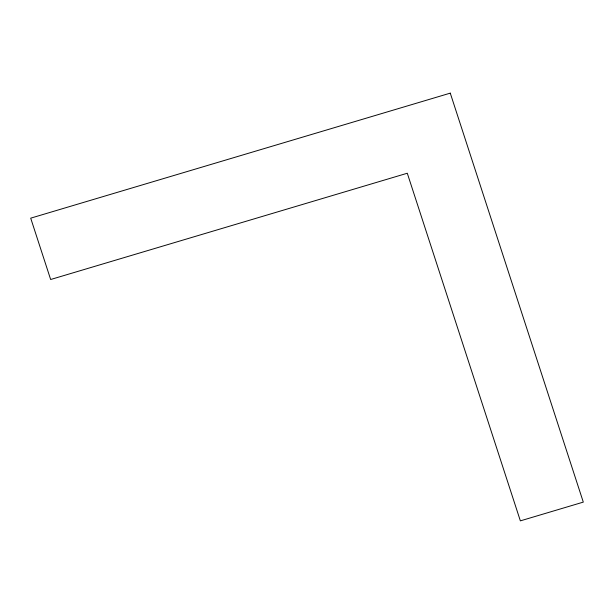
<?xml version="1.0" encoding="UTF-8"?>
<svg xmlns="http://www.w3.org/2000/svg" width="614" height="614" viewBox="0 0 614 614"><rect width="100%" height="100%" fill="white"/><g stroke="black" fill="none" stroke-linecap="round" stroke-linejoin="round"><path stroke-width="0.92" d="M450.269 93.136L30.7 218.162L50.655 279.508L407.289 173.232L520.365 520.864L583.3 502.114L450.269 93.136"/></g></svg>
